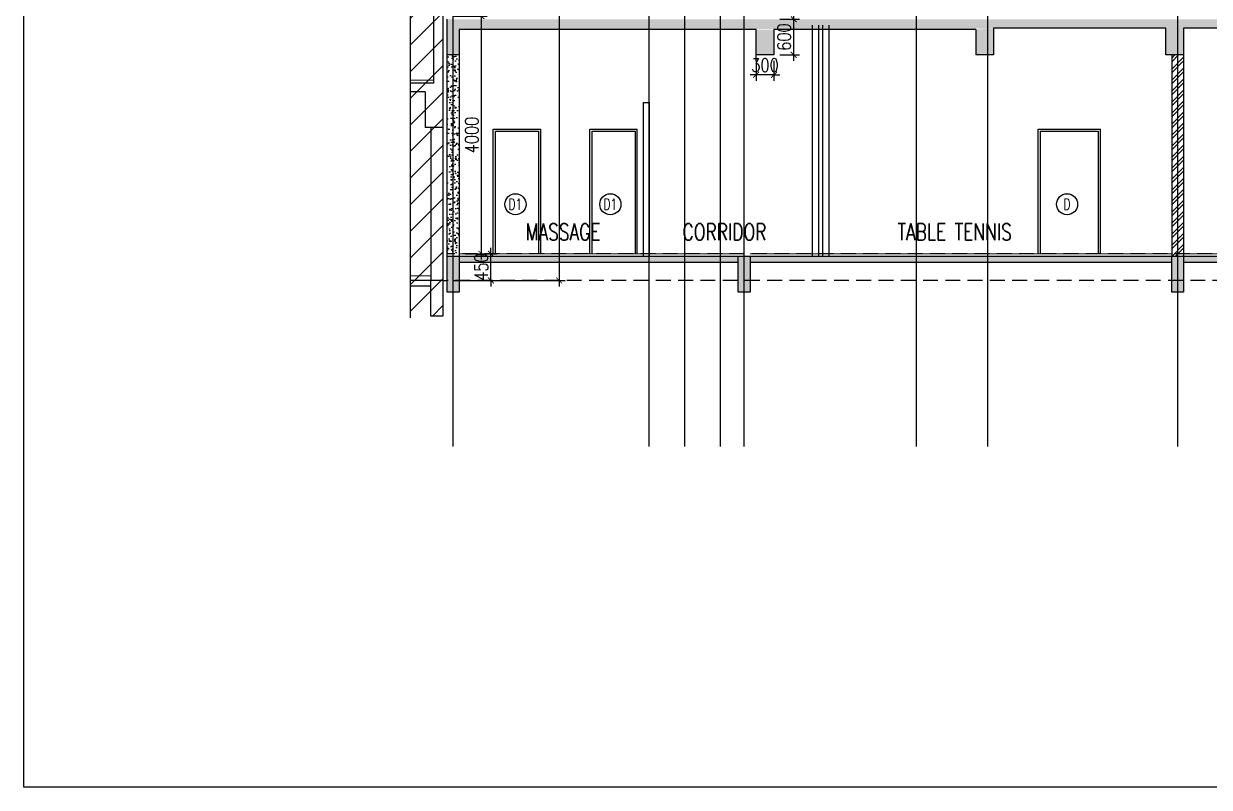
# Model space of a CAD drawing. Extents: x -32840 to 422982, y 280745 to 888746.
# Drawn here: x -32840 to -12876, y 446301 to 459167 of the extents above; entities that cross this region are included whole.
import ezdxf
from ezdxf.enums import TextEntityAlignment as Align

# ---------------------------------------------------------------- set-up
doc = ezdxf.new("R2010")
doc.units = 0
doc.header["$LTSCALE"] = 1000
doc.header["$PDMODE"] = 3
for name, pattern in [('CONTINOUS', [0]), ('DASHDOT', [1, 0.5, -0.25, 0, -0.25]), ('HIDDEN', [0.375, 0.25, -0.125])]:
    doc.linetypes.add(name, pattern=pattern)
doc.layers.get('Defpoints').update_dxf_attribs({"linetype": 'HIDDEN'})
for name, color, linetype in [('a-dim', 3, 'Continuous'), ('A-Door-Win', 1, 'Continuous'), ('A-GRID', 31, 'DASHDOT'), ('A-HAT', 8, 'Continuous'), ('A-LVL', 31, 'HIDDEN'), ('A-PLUM', 11, 'Continuous'), ('A-RD', 6, 'Continuous'), ('A-TAG-DW', 2, 'Continuous'), ('A-WALL', 7, 'CONTINOUS'), ('Glass parttion', 5, 'CONTINOUS'), ('I-False Ceiling', 7, 'Continuous')]:
    doc.layers.add(name, color=color, linetype=linetype)
doc.layers.add('A-FLOR', color=2, linetype='Continuous', lineweight=18)
doc.styles.add('ROMANS', font='romans.shx', dxfattribs={"width": 0.8})
doc.dimstyles.new('dim-1', dxfattribs={"dimscale": 100, "dimtxt": 2.25, "dimasz": 1, "dimexe": 1, "dimexo": 1, "dimgap": 0.5, "dimtad": 1, "dimdec": 0, "dimzin": 3, "dimdsep": 46, "dimtxsty": 'ROMANS', "dimblk": 'ARCHTICK', "dimcen": 0.0625, "dimdle": 1, "dimclrd": 256, "dimclre": 256, "dimclrt": 6, "dimadec": 0, "dimazin": 0, "dimtfac": 1, "dimtdec": 0, "dimtix": 1, "dimtmove": 1, "dimatfit": 3, "dimfxl": 1, "dimfrac": 2, "dimtolj": 1, "dimtzin": 3, "dimarcsym": 0})
pattern_1 = [(50, (1734.44, 0), (182.18467, -15.939086), [19.05, -209.55]), (355, (1734.44, 0), (-35.24342, 191.056845), [15.24, -167.640584]), (100.451445, (1749.62, -1.33), (146.94125, 175.11775), [16.19001, -178.090245]), (46.1842, (1734.44, 50.8), (271.07904, -42.04233), [28.575, -314.325]), (96.63556, (1757.03, 47.3), (237.40413, 247.42612), [24.28502, -267.1356]), (351.18415, (1734.44, 50.8), (237.40413, 247.42612), [22.85997, -251.45973]), (21, (1759.84, 38.1), (151.61439, -102.2652), [19.05, -209.55]), (326, (1759.84, 38.1), (61.80203, 184.187966), [15.24, -167.64]), (71.451445, (1772.48, 29.58), (213.41642, 81.92277), [16.19001, -178.08994]), (37.5, (1734.44, 0), (3.088603, 84.555039), [0, -165.608, 0, -170.18, 0, -168.275]), (7.5, (1734.44, 0), (66.819663, 100.180575), [0, -97.028, 0, -161.798, 0, -64.135]), (327.5, (1677.8, 0), (135.590595, -5.728744), [0, -63.5, 0, -198.12, 0, -262.89]), (317.5, (1652.4, 0), (148.12918, 25.42649), [0, -82.55, 0, -131.572, 0, -186.69])]

# ---------------------------------------------------------------- blocks, each defined once
blk = doc.blocks.new('RD')
at = {"style": 'ROMANS', "width": 0.75}
for tag, p in [('RT', (10.24, 14.08)), ('SZ', (10.24, 2.74))]:
    blk.add_attdef(tag, text='', height=9, dxfattribs=at).set_placement(p, align=Align.CENTER)
blk = doc.blocks.new('_ArchTick')
at = {"color": 0, "linetype": 'ByBlock', "const_width": 0.15}
blk.add_lwpolyline([(-0.5, -0.5), (0.5, 0.5)], dxfattribs=at)
blk = doc.blocks.new('*D1889')
at = {"layer": 'a-dim', "lineweight": -2, "transparency": 16777216}
for p, q in [((-25134, 455192), (-25134, 459392)), ((-25607, 459292), (-25034, 459292)), ((-25407, 455292), (-25034, 455292))]:
    blk.add_line(p, q, dxfattribs=at)
at = {"layer": 'Defpoints', "color": 0, "transparency": 16777216}
for p in [(-25707, 459292), (-25134, 459292), (-25507, 455292)]:
    blk.add_point(p, dxfattribs=at)
at = {"layer": 'a-dim', "lineweight": -2, "transparency": 16777216, "xscale": 100, "yscale": 100, "zscale": 100}
for p, rotation in [((-25134, 459292), 90), ((-25134, 455292), 270)]:
    blk.add_blockref('_ArchTick', p, dxfattribs=dict(at, rotation=rotation))
at = {"layer": 'a-dim', "color": 6, "transparency": 16777216, "insert": (-25296, 457292), "char_height": 225, "attachment_point": 5, "rotation": 90, "style": 'ROMANS'}
blk.add_mtext('\\A1;4000', dxfattribs=at)
blk = doc.blocks.new('*D1891')
at = {"layer": 'a-dim', "lineweight": -2, "transparency": 16777216}
for p, q in [((-25807, 466192), (-23725, 466192)), ((-23825, 466292), (-23825, 454742)), ((-25607, 454842), (-23725, 454842))]:
    blk.add_line(p, q, dxfattribs=at)
at = {"layer": 'Defpoints', "color": 0, "transparency": 16777216}
for p in [(-25907, 466192), (-25707, 454842), (-23825, 454842)]:
    blk.add_point(p, dxfattribs=at)
at = {"layer": 'a-dim', "lineweight": -2, "transparency": 16777216, "xscale": 100, "yscale": 100, "zscale": 100}
for p, rotation in [((-23825, 466192), 90), ((-23825, 454842), 270)]:
    blk.add_blockref('_ArchTick', p, dxfattribs=dict(at, rotation=rotation))
at = {"layer": 'a-dim', "color": 6, "transparency": 16777216, "insert": (-23988, 460517), "char_height": 225, "attachment_point": 5, "rotation": 90, "style": 'ROMANS'}
blk.add_mtext('\\A1;11350', dxfattribs=at)
blk = doc.blocks.new('*D1904')
at = {"layer": 'a-dim', "lineweight": -2, "transparency": 16777216}
for p, q in [((-24973, 455292), (-24973, 455392)), ((-25407, 455292), (-24873, 455292)), ((-24973, 454842), (-24973, 455292)), ((-25607, 454842), (-24873, 454842)), ((-24973, 454842), (-24973, 454742))]:
    blk.add_line(p, q, dxfattribs=at)
at = {"layer": 'Defpoints', "color": 0, "transparency": 16777216}
for p in [(-25507, 455292), (-24973, 455292), (-25707, 454842)]:
    blk.add_point(p, dxfattribs=at)
at = {"layer": 'a-dim', "lineweight": -2, "transparency": 16777216, "xscale": 100, "yscale": 100, "zscale": 100}
for p, rotation in [((-24973, 455292), 270), ((-24973, 454842), 90)]:
    blk.add_blockref('_ArchTick', p, dxfattribs=dict(at, rotation=rotation))
at = {"layer": 'a-dim', "color": 6, "transparency": 16777216, "insert": (-25135, 455067), "char_height": 225, "attachment_point": 5, "rotation": 90, "style": 'ROMANS'}
blk.add_mtext('\\A1;450', dxfattribs=at)
blk = doc.blocks.new('*D1911')
at = {"layer": 'a-dim', "lineweight": -2, "transparency": 16777216}
for p, q in [((-20107, 459242, 0), (-19774, 459242, 0)), ((-19874, 458542, 0), (-19874, 459342, 0)), ((-20107, 458642, 0), (-19774, 458642, 0))]:
    blk.add_line(p, q, dxfattribs=at)
at = {"layer": 'Defpoints', "color": 0, "transparency": 16777216}
for p in [(-20207, 459242, 0), (-19874, 459242, 0), (-20207, 458642, 0)]:
    blk.add_point(p, dxfattribs=at)
at = {"layer": 'a-dim', "lineweight": -2, "transparency": 16777216, "xscale": 100, "yscale": 100, "zscale": 100}
for p, rotation in [((-19874, 459242, 0), 90), ((-19874, 458642, 0), 270)]:
    blk.add_blockref('_ArchTick', p, dxfattribs=dict(at, rotation=rotation))
at = {"layer": 'a-dim', "color": 6, "transparency": 16777216, "insert": (-20036, 458942, 0), "char_height": 225, "attachment_point": 5, "rotation": 90, "style": 'ROMANS'}
blk.add_mtext('\\A1;600', dxfattribs=at)
blk = doc.blocks.new('*D1912')
at = {"layer": 'a-dim', "lineweight": -2, "transparency": 16777216}
for p, q in [((-20507, 458542, 0), (-20507, 458206, 0)), ((-20207, 458542, 0), (-20207, 458206, 0)), ((-20507, 458306, 0), (-20607, 458306, 0)), ((-20207, 458306, 0), (-20507, 458306, 0)), ((-20207, 458306, 0), (-20107, 458306, 0))]:
    blk.add_line(p, q, dxfattribs=at)
at = {"layer": 'Defpoints', "color": 0, "transparency": 16777216}
for p in [(-20507, 458642, 0), (-20207, 458642, 0), (-20507, 458306, 0)]:
    blk.add_point(p, dxfattribs=at)
at = {"layer": 'a-dim', "lineweight": -2, "transparency": 16777216, "xscale": 100, "yscale": 100, "zscale": 100}
blk.add_blockref('_ArchTick', (-20507, 458306, 0), dxfattribs=at)
at = {"layer": 'a-dim', "lineweight": -2, "transparency": 16777216, "xscale": 100, "yscale": 100, "zscale": 100, "rotation": 180}
blk.add_blockref('_ArchTick', (-20207, 458306, 0), dxfattribs=at)
at = {"layer": 'a-dim', "color": 6, "transparency": 16777216, "insert": (-20357, 458469, 0), "char_height": 225, "attachment_point": 5, "style": 'ROMANS'}
blk.add_mtext('\\A1;300', dxfattribs=at)
blk = doc.blocks.new('TAG-DOOR-WINOW')
blk.add_circle((0, 0), 2.37)
at = {"color": 6, "style": 'ROMANS', "width": 0.7}
blk.add_attdef('DW', text='', height=2.5, dxfattribs=at).set_placement((0, 0), align=Align.MIDDLE_CENTER)

msp = doc.modelspace()

# ---------------------------------------------------------------- hatches: boundary and pattern name
at = {"layer": 'A-HAT'}
h = msp.add_hatch(dxfattribs=at)
h.set_pattern_fill('ANSI31', color=8, scale=100)
h.set_pattern_definition([(45, (-347743.63, 1214129.2), (-224.5064, 224.5064), [])])
h.paths.add_polyline_path([(-25782.5, 467098.1), (-26332.8, 467098.1), (-26332.8, 454242.2), (-25782.5, 454242.2)])
h.paths.add_polyline_path([(-25916.5, 461564.7), (-25916.5, 462874.7), (-26336.5, 462874.7), (-26336.5, 461564.7)], flags=9)
at = {"layer": 'I-False Ceiling'}
h = msp.add_hatch(dxfattribs=at)
h.set_pattern_fill('AR-CONC', color=8)
h.set_pattern_definition(pattern_1)
h.paths.add_polyline_path([(-9907.5, 463092.2), (-7107.5, 463092.2), (-7107.5, 462642.2), (-6807.5, 462642.2), (-6807.5, 463092.2), (-4057.5, 463092.2), (-4057.5, 462642.2), (-3757.5, 462642.2), (-3757.5, 463092.2), (-1007.5, 463092.2), (-1007.5, 462642.2), (-707.5, 462642.2), (-707.5, 463242.2), (-13607.5, 463242.2), (-13607.5, 462642.2), (-13307.5, 462642.2), (-13307.5, 463092.2), (-10207.5, 463092.2), (-10207.5, 462642.2), (-9907.5, 462642.2)])
h.paths.add_polyline_path([(-12895.7, 459914), (-8042.4, 459914), (-8042.4, 460554), (-12895.7, 460554)], flags=9)
h.paths.add_polyline_path([(-18308.5, 455448), (-16018.5, 455448), (-16018.5, 455868), (-18308.5, 455868)], flags=9)
h.paths.add_polyline_path([(-22240.4, 455448), (-20880.4, 455448), (-20880.4, 455868), (-22240.4, 455868)], flags=9)
h.paths.add_polyline_path([(-23556.7, 458454.5), (-22086.7, 458454.5), (-22086.7, 458874.5), (-23556.7, 458874.5)], flags=9)
h.paths.add_polyline_path([(-25036.2, 455448), (-23936.2, 455448), (-23936.2, 455868), (-25036.2, 455868)], flags=9)
h.paths.add_polyline_path([(-14676, 459968.8), (-14676, 460715.6), (-15013.5, 460715.6), (-15013.5, 459968.8)], flags=9)
h.paths.add_polyline_path([(-12506.3, 453037.3), (-8955, 453037.3), (-8955, 453735.8), (-12506.3, 453735.8)], flags=9)
h.paths.add_polyline_path([(-13473.1, 452729.4), (-12544.1, 452729.4), (-12544.1, 453418.7), (-13473.1, 453418.7)], flags=9)
h.paths.add_polyline_path([(-12449.4, 452648.5), (-11286.9, 452648.5), (-11286.9, 452986), (-12449.4, 452986)], flags=9)
h.paths.add_polyline_path([(-21063.6, 459413.2), (-19740.2, 459413.2), (-19740.2, 459873.2), (-21063.6, 459873.2)], flags=9)
h.paths.add_polyline_path([(-24966.4, 456918.8), (-24966.4, 457665.6), (-25303.9, 457665.6), (-25303.9, 456918.8)], flags=9)
h.paths.add_polyline_path([(-24966.4, 461998.1), (-24966.4, 462736.3), (-25303.9, 462736.3), (-25303.9, 461998.1)], flags=9)
h.paths.add_polyline_path([(-23819, 460071), (-23819, 460963.5), (-24156.5, 460963.5), (-24156.5, 460071)], flags=9)
h.paths.add_polyline_path([(-11670.7, 455351.1), (-10090.7, 455351.1), (-10090.7, 455771.1), (-11670.7, 455771.1)], flags=9)
h.paths.add_polyline_path([(-24966.4, 454779.6), (-24966.4, 455354.9), (-25303.9, 455354.9), (-25303.9, 454779.6)], flags=9)
h.paths.add_polyline_path([(-25916.5, 461564.7), (-25916.5, 462874.7), (-26336.5, 462874.7), (-26336.5, 461564.7)], flags=9)
h.paths.add_polyline_path([(-25210.2, 468132), (-21703.4, 468132), (-21703.4, 468469.5), (-25210.2, 468469.5)], flags=9)
h.paths.add_polyline_path([(-22959.3, 466701.6), (-19566.5, 466701.6), (-19566.5, 467151.6), (-22959.3, 467151.6)], flags=9)
h.paths.add_polyline_path([(-23125.7, 467245.9), (-16890, 467245.9), (-16890, 467738.7), (-23125.7, 467738.7)], flags=9)
h.paths.add_polyline_path([(-20167.8, 458658.8), (-20167.8, 459225.6), (-20505.3, 459225.6), (-20505.3, 458658.8)], flags=9)
h.paths.add_polyline_path([(-20945.2, 458300.2), (-20369.8, 458300.2), (-20369.8, 458637.7), (-20945.2, 458637.7)], flags=9)
h.paths.add_polyline_path([(-16167.8, 458658.8), (-16167.8, 459225.6), (-16505.3, 459225.6), (-16505.3, 458658.8)], flags=9)
h.paths.add_polyline_path([(-16945.2, 458300.2), (-16369.8, 458300.2), (-16369.8, 458637.7), (-16945.2, 458637.7)], flags=9)
h.paths.add_polyline_path([(-13745.1, 458269.5), (-13169.8, 458269.5), (-13169.8, 458607), (-13745.1, 458607)], flags=9)
h.paths.add_polyline_path([(-13688.7, 458658.8), (-13688.7, 459225.6), (-14026.2, 459225.6), (-14026.2, 458658.8)], flags=9)
h.paths.add_polyline_path([(-9567.8, 458658.8), (-9567.8, 459225.6), (-9905.3, 459225.6), (-9905.3, 458658.8)], flags=9)
h.paths.add_polyline_path([(-10345.1, 458300.2), (-9769.8, 458300.2), (-9769.8, 458637.7), (-10345.1, 458637.7)], flags=9)
h.paths.add_polyline_path([(-7245.1, 458289.5), (-6669.8, 458289.5), (-6669.8, 458627), (-7245.1, 458627)], flags=9)
h.paths.add_polyline_path([(-7216.3, 458658.8), (-7216.3, 459225.6), (-7553.8, 459225.6), (-7553.8, 458658.8)], flags=9)
h.paths.add_polyline_path([(-13745.1, 462269.5), (-13169.8, 462269.5), (-13169.8, 462607), (-13745.1, 462607)], flags=9)
h.paths.add_polyline_path([(-13688.7, 462658.8), (-13688.7, 463225.6), (-14026.2, 463225.6), (-14026.2, 462658.8)], flags=9)
h.paths.add_polyline_path([(-9567.8, 462658.8), (-9567.8, 463225.6), (-9905.3, 463225.6), (-9905.3, 462658.8)], flags=25)
h.paths.add_polyline_path([(-10345.1, 462300.2), (-9769.8, 462300.2), (-9769.8, 462637.7), (-10345.1, 462637.7)], flags=9)
h.paths.add_polyline_path([(-7245.1, 462289.5), (-6669.8, 462289.5), (-6669.8, 462627), (-7245.1, 462627)], flags=9)
h.paths.add_polyline_path([(-7216.3, 462658.8), (-7216.3, 463225.6), (-7553.8, 463225.6), (-7553.8, 462658.8)], flags=25)
h.paths.add_polyline_path([(-23345.1, 465283.6), (-22769.8, 465283.6), (-22769.8, 465621.1), (-23345.1, 465621.1)], flags=9)
h.paths.add_polyline_path([(-23306.3, 465608.8), (-23306.3, 466175.6), (-23643.8, 466175.6), (-23643.8, 465608.8)], flags=9)
h.paths.add_polyline_path([(-20795.1, 465283.6), (-20219.8, 465283.6), (-20219.8, 465621.1), (-20795.1, 465621.1)], flags=9)
h.paths.add_polyline_path([(-20756.3, 465608.8), (-20756.3, 466175.6), (-21093.8, 466175.6), (-21093.8, 465608.8)], flags=9)
h.paths.add_polyline_path([(-17200.1, 465283.6), (-16624.8, 465283.6), (-16624.8, 465621.1), (-17200.1, 465621.1)], flags=9)
h.paths.add_polyline_path([(-17161.3, 465608.8), (-17161.3, 466175.6), (-17498.8, 466175.6), (-17498.8, 465608.8)], flags=9)
h.paths.add_polyline_path([(-13745.1, 465219.5), (-13169.8, 465219.5), (-13169.8, 465557), (-13745.1, 465557)], flags=9)
h.paths.add_polyline_path([(-13688.7, 465608.8), (-13688.7, 466175.6), (-14026.2, 466175.6), (-14026.2, 465608.8)], flags=9)
h = msp.add_hatch(dxfattribs=at)
h.set_pattern_fill('AR-CONC', color=8)
h.set_pattern_definition(pattern_1)
h.paths.add_polyline_path([(-13607.5, 459242.2), (-25707.5, 459242.2), (-25707.5, 459067.2), (-13607.5, 459092.2)])
h.paths.add_polyline_path([(-25507.5, 459067.2), (-25707.5, 459067.2), (-25707.5, 458642.2), (-25507.5, 458642.2)])
h.paths.add_polyline_path([(-20207, 459067.2), (-20507, 459067.2), (-20507, 458642.2), (-20207, 458642.2)])
h.paths.add_polyline_path([(-16507.5, 459092.2), (-16807.5, 459067.2), (-16807.5, 458642.2), (-16507.5, 458642.2)])
h.paths.add_polyline_path([(-13307.5, 459092.2), (-13307.5, 459242.2), (-13607.5, 459242.2), (-13607.5, 459092.2), (-13607.5, 458642.2), (-13307.5, 458642.2)])
h.paths.add_polyline_path([(8192.5, 459242.2), (-13307.5, 459242.2), (-13307.5, 459092.2), (8192.5, 459092.2)])
h.paths.add_polyline_path([(-9907.5, 459092.2), (-10207.5, 459092.2), (-10207.5, 458642.2), (-9907.5, 458642.2)])
h.paths.add_polyline_path([(-6807.5, 459092.2), (-7107.5, 459092.2), (-7107.5, 458642.2), (-6807.5, 458642.2)])
h.paths.add_polyline_path([(-707.5, 459092.2), (-1007.5, 459092.2), (-1007.5, 458642.2), (-707.5, 458642.2)])
h.paths.add_polyline_path([(2093.2, 459092.2), (1893.2, 459092.2), (1893.2, 458642.2), (2093.2, 458642.2)])
h.paths.add_polyline_path([(4093.2, 459092.2), (3893.2, 459092.2), (3893.2, 458642.2), (4093.2, 458642.2)])
h.paths.add_polyline_path([(8192.5, 459092.2), (7892.5, 459092.2), (7892.5, 458642.2), (8192.5, 458642.2)])
h = msp.add_hatch(dxfattribs=at)
h.set_pattern_fill('AR-CONC', color=8, scale=25)
h.set_pattern_definition([(50, (-25723.59, 572962.23), (179.31505, -15.68803), [18.75, -206.25]), (355, (-25723.6, 572962.23), (-34.68783, 188.04803), [15, -165]), (100.45144, (-25708.65, 572960.92), (144.6272, 172.36), [15.93505, -175.28553]), (46.1842, (-25723.6, 573012.23), (266.81033, -41.3798), [28.125, -309.375]), (96.63564, (-25701.36, 573008.78), (233.6655, 243.52965), [23.9026, -262.92844]), (351.18416, (-25723.6, 573012.23), (233.6655, 243.52965), [22.5, -247.5]), (21, (-25698.59, 572999.73), (149.22676, -100.65472), [18.75, -206.25]), (326, (-25698.6, 572999.73), (60.82883, 181.2875), [15, -165]), (71.45144, (-25686.16, 572991.34), (210.0556, 80.6328), [15.93505, -175.28553]), (37.5, (-25723.59, 572962.23), (3.039964, 83.223463), [0, -163, 0, -167.5, 0, -165.625]), (7.5, (-25723.59, 572962.23), (65.767384, 98.60293), [0, -95.5, 0, -159.25, 0, -63.125]), (327.5, (-25779.34, 572962.23), (133.45561, -5.638718), [0, -62.5, 0, -195, 0, -258.75]), (317.5, (-25804.34, 572962.23), (145.79654, 25.02625), [0, -81.25, 0, -129.5, 0, -183.75])])
h.paths.add_polyline_path([(-25507.5, 458642.2), (-25707.5, 458642.2), (-25707.5, 455292.2), (-25507.5, 455292.2)])
h = msp.add_hatch(dxfattribs=at)
h.set_pattern_fill('ANSI32', color=8, scale=350)
h.set_pattern_definition([(45, (-25723.59, 572962.23), (-92.80777, 92.80777), []), (45, (-25661.72, 572962.23), (-92.80777, 92.80777), [])])
h.paths.add_polyline_path([(-13307.5, 458642.2), (-13507.5, 458642.2), (-13507.5, 455292.2), (-13307.5, 455292.2)])
h.paths.add_polyline_path([(-13307.5, 455292.2), (-13507.5, 455292.2), (-13507.5, 455242.2), (-13307.5, 455242.2)])
h = msp.add_hatch(dxfattribs=at)
h.set_pattern_fill('AR-CONC', color=8)
h.set_pattern_definition(pattern_1)
h.paths.add_polyline_path([(-25507.5, 455242.2), (-25707.5, 455242.2), (-25707.5, 454842.2), (-25507.5, 454842.2)])
h.paths.add_polyline_path([(-25507.5, 454842.2), (-25707.5, 454842.2), (-25707.5, 454642.2), (-25507.5, 454642.2)])
h.paths.add_polyline_path([(-20807.5, 455242.2), (-25507.5, 455242.2), (-25507.5, 455142.2), (-20807.5, 455142.2)])
h.paths.add_polyline_path([(-20607.5, 455242.2), (-20807.5, 455242.2), (-20807.5, 454842.2), (-20607.5, 454842.2)])
h.paths.add_polyline_path([(-20607.5, 454842.2), (-20807.5, 454842.2), (-20807.5, 454642.2), (-20607.5, 454642.2)])
h.paths.add_polyline_path([(-13507.5, 455242.2), (-20607.5, 455242.2), (-20607.5, 455142.2), (-13507.5, 455142.2)])
h.paths.add_polyline_path([(-13307.5, 455242.2), (-13507.5, 455242.2), (-13507.5, 454842.2), (-13307.5, 454842.2)])
h.paths.add_polyline_path([(-13307.5, 454842.2), (-13507.5, 454842.2), (-13507.5, 454642.2), (-13307.5, 454642.2)])
h = msp.add_hatch(dxfattribs=at)
h.set_pattern_fill('AR-CONC', color=8)
h.set_pattern_definition(pattern_1)
h.paths.add_polyline_path([(-7007.5, 455242.2), (-13307.5, 455242.2), (-13307.5, 455142.2), (-7007.5, 455142.2)])
h.paths.add_polyline_path([(-6807.5, 455242.2), (-7007.5, 455242.2), (-7007.5, 454842.2), (-6807.5, 454842.2)])
h.paths.add_polyline_path([(-6807.5, 454842.2), (-7007.5, 454842.2), (-7007.5, 454642.2), (-6807.5, 454642.2)])

# ---------------------------------------------------------------- linework, layer by layer
msp.add_lwpolyline([(-32840.5, 474297.9), (120491.4, 474297.9), (120491.4, 446301.2), (-32840.5, 446301.2)], close=True)
at = {"layer": 'A-Door-Win'}
for p, q in [((-24932.5, 455292.2), (-24932.5, 457392.2)), ((-24932.5, 457392.2), (-24132.5, 457392.2)), ((-24132.5, 455292.2), (-24132.5, 457392.2)), ((-23307.5, 455292.2), (-23307.5, 457392.2)), ((-23307.5, 457392.2), (-22507.5, 457392.2)), ((-22507.5, 455292.2), (-22507.5, 457392.2)), ((-15757.5, 455292.2), (-15757.5, 457392.2)), ((-15757.5, 457392.2), (-14707.5, 457392.2)), ((-14707.5, 455292.2), (-14707.5, 457392.2)), ((-24894.5, 455292.2), (-24894.5, 457354.2)), ((-24894.5, 457354.2), (-24170.5, 457354.2)), ((-24170.5, 457354.2), (-24170.5, 455292.2)), ((-23269.5, 455292.2), (-23269.5, 457354.2)), ((-23269.5, 457354.2), (-22545.5, 457354.2)), ((-22545.5, 457354.2), (-22545.5, 455292.2)), ((-15719.5, 455292.2), (-15719.5, 457354.2)), ((-15719.5, 457354.2), (-14745.5, 457354.2)), ((-14745.5, 457354.2), (-14745.5, 455292.2))]:
    msp.add_line(p, q, dxfattribs=at)
at = {"layer": 'A-FLOR'}
for p, q in [((-25942.5, 458217.2), (-26332.8, 458217.2)), ((-20807.5, 455292.2), (-25507.5, 455292.2)), ((-13507.5, 455292.2), (-20607.5, 455292.2)), ((-7007.5, 455292.2), (-13307.5, 455292.2)), ((-25982.5, 454917.2), (-26332.8, 454917.2))]:
    msp.add_line(p, q, dxfattribs=at)
at = {"layer": 'A-GRID', "ltscale": 1000}
for p, q in [((-25607.5, 452041.6, 0), (-25607.5, 471295.8, 0)), ((-22307.5, 452041.6, 0), (-22307.5, 471295.8, 0)), ((-21707.5, 452041.6, 0), (-21707.5, 471295.8, 0)), ((-21107.5, 452041.6, 0), (-21107.5, 471295.8, 0)), ((-20707.5, 452041.6, 0), (-20707.5, 471295.8, 0)), ((-17807.5, 452041.6, 0), (-17807.5, 471295.8, 0)), ((-16607.5, 452041.6, 0), (-16607.5, 471295.8, 0)), ((-13407.5, 452041.6, 0), (-13407.5, 471295.8, 0))]:
    msp.add_line(p, q, dxfattribs=at)
at = {"layer": 'A-HAT'}
msp.add_lwpolyline([(-25720.5, 467098.1), (-26332.8, 467098.1), (-26332.8, 454211.1)], dxfattribs=at)
at = {"layer": 'A-LVL'}
for p, q in [((12671.6, 455292.2), (-25710.9, 455292.2)), ((15930.1, 454842.2), (-25710.9, 454842.2))]:
    msp.add_line(p, q, dxfattribs=at)
at = {"layer": 'A-PLUM'}
msp.add_line((-25507.5, 456022.2), (-25507.5, 456042.2), dxfattribs=at)
at = {"layer": 'A-WALL'}
for p, q in [((-25782.5, 467098.1), (-25782.5, 457417.2)), ((-25942.5, 460917.2), (-25942.5, 458167.2)), ((-25707.5, 458642.2), (-25707.5, 459242.2)), ((-20507, 459067.2, 0), (-25507.5, 459067.2)), ((-25507.5, 459067.2), (-25507.5, 458642.2)), ((-20507, 458542.2, 0), (-20507, 459067.2, 0)), ((-20207, 459067.2, 0), (-20207, 458642.2, 0)), ((-16807.5, 459067.2), (-20207, 459067.2, 0)), ((-16807.5, 459067.2), (-16807.5, 458642.2)), ((-16507.5, 459092.2), (-16507.5, 458642.2)), ((-13607.5, 459092.2), (-16507.5, 459092.2)), ((-13607.5, 458642.2), (-13607.5, 459092.2)), ((-10207.5, 459092.2), (-13307.5, 459092.2)), ((-13307.5, 459092.2), (-13307.5, 455242.2)), ((-25707.5, 455242.2), (-25707.5, 458642.2)), ((-25507.5, 458642.2), (-25707.5, 458642.2)), ((-25507.5, 458642.2), (-25507.5, 455242.2)), ((-20207, 458642.2, 0), (-20507, 458642.2, 0)), ((-16507.5, 458642.2), (-16807.5, 458642.2)), ((-13307.5, 458642.2), (-13607.5, 458642.2)), ((-13507.5, 458642.2), (-13507.5, 455242.2)), ((-25942.5, 458167.2), (-26332.8, 458167.2)), ((-26082.5, 458017.2), (-26332.8, 458017.2)), ((-26082.5, 458017.2), (-26082.5, 457417.2)), ((-22407.5, 457842.2), (-22407.5, 455242.2)), ((-22407.5, 457842.2), (-22307.5, 457842.2)), ((-22307.5, 457842.2), (-22307.5, 455242.2)), ((-25782.5, 457417.2), (-26082.5, 457417.2)), ((-25982.5, 457417.2), (-25982.5, 454842.2)), ((-25782.5, 457417.2), (-25782.5, 454842.2)), ((-807.5, 455242.2), (-25707.5, 455242.2)), ((-20807.5, 455142.2), (-25507.5, 455142.2)), ((-13507.5, 455142.2), (-20607.5, 455142.2)), ((-7007.5, 455142.2), (-13307.5, 455142.2)), ((-25782.5, 454842.2), (-26332.8, 454842.2)), ((-25982.5, 454242.2), (-25982.5, 454842.2)), ((-25782.5, 454842.2), (-25707.5, 454842.2)), ((-25782.5, 454842.2), (-25782.5, 454242.2)), ((-25982.5, 454742.2), (-26332.8, 454742.2)), ((-25782.5, 454242.2), (-25982.5, 454242.2))]:
    msp.add_line(p, q, dxfattribs=at)
for points in [[(-25507.5, 455242.2), (-25507.5, 454642.2), (-25707.5, 454642.2), (-25707.5, 455242.2)], [(-20607.5, 455242.2), (-20607.5, 454642.2), (-20807.5, 454642.2), (-20807.5, 455242.2)], [(-13307.5, 455242.2), (-13307.5, 454642.2), (-13507.5, 454642.2), (-13507.5, 455242.2)]]:
    msp.add_lwpolyline(points, dxfattribs=at)
at = {"layer": 'Glass parttion'}
for p, q in [((-19565, 459142.2), (-19565, 455242.2)), ((-19458.8, 459142.2), (-19458.8, 455242.2)), ((-19388, 459142.2), (-19388, 455242.2)), ((-19281.9, 459142.2), (-19281.9, 455242.2))]:
    msp.add_line(p, q, dxfattribs=at)

# ---------------------------------------------------------------- block references
at = {"layer": 'A-RD'}
ref = msp.add_blockref('RD', (-24246.1, 454955), dxfattribs=dict(at, xscale=40.00000000626291, yscale=40.00000000626291, zscale=40.00000000626291, rotation=359.9999973745004))
ref.add_attrib('RT', 'MASSAGE', dxfattribs={"height": 280, "rotation": 360, "style": 'ROMANS', "width": 0.75}).set_placement((-23756.4, 455518), align=Align.CENTER)
ref = msp.add_blockref('RD', (-21529, 454955), dxfattribs=dict(at, xscale=40.00000000626291, yscale=40.00000000626291, zscale=40.00000000626291, rotation=359.9999973745004))
ref.add_attrib('RT', 'CORRIDOR', dxfattribs={"height": 280, "rotation": 360, "style": 'ROMANS', "width": 0.75}).set_placement((-21039.3, 455518), align=Align.CENTER)
ref = msp.add_blockref('RD', (-16673.7, 454955), dxfattribs=dict(at, xscale=-40.00000000626291, yscale=40.00000000556133, zscale=40, rotation=2.625499577746382e-06))
ref.add_attrib('RT', 'TABLE TENNIS', dxfattribs={"height": 280, "rotation": 0, "style": 'ROMANS', "width": 0.75}).set_placement((-17163.5, 455518), align=Align.CENTER)
at = {"layer": 'A-TAG-DW'}
ref = msp.add_blockref('TAG-DOOR-WINOW', (-24559.9, 456125.1, 0), dxfattribs=dict(at, xscale=75, yscale=75, zscale=75, rotation=334.3000000001243))
ref.add_attrib('DW', 'D1', dxfattribs={"layer": '0', "color": 6, "height": 187.5, "style": 'ROMANS', "width": 0.7}).set_placement((-24559.9, 456125.1, 0), align=Align.MIDDLE_CENTER)
ref = msp.add_blockref('TAG-DOOR-WINOW', (-22961.7, 456125.1, 0), dxfattribs=dict(at, xscale=75, yscale=75, zscale=75, rotation=334.3000000001243))
ref.add_attrib('DW', 'D1', dxfattribs={"layer": '0', "color": 6, "height": 187.5, "style": 'ROMANS', "width": 0.7}).set_placement((-22961.7, 456125.1, 0), align=Align.MIDDLE_CENTER)
ref = msp.add_blockref('TAG-DOOR-WINOW', (-15270.5, 456125.1, 0), dxfattribs=dict(at, xscale=75, yscale=75, zscale=75, rotation=334.3000000001243))
ref.add_attrib('DW', 'D', dxfattribs={"layer": '0', "color": 6, "height": 187.5, "style": 'ROMANS', "width": 0.7}).set_placement((-15270.5, 456125.1, 0), align=Align.MIDDLE_CENTER)

# ---------------------------------------------------------------- dimensions: what is measured, and where the dimension line sits
at = {"layer": 'a-dim'}
for base, p1, p2, picture, middle in [((-23825.2, 454842.2), (-25907.5, 466192.2), (-25707.5, 454842.2), '*D1891', (-23987.7, 460517.2)), ((-25133.8, 459292.2), (-25507.5, 455292.2), (-25707.5, 459292.2), '*D1889', (-25296.3, 457292.2)), ((-19873.6, 459242.2, 0), (-20207, 458642.2, 0), (-20207, 459242.2, 0), '*D1911', (-20036.1, 458942.2, 0)), ((-24972.7, 455292.2), (-25707.5, 454842.2), (-25507.5, 455292.2), '*D1904', (-25135.2, 455067.2))]:
    dim = msp.add_linear_dim(base=base, p1=p1, p2=p2, angle=90, dimstyle='dim-1', dxfattribs=at)
    dim.commit()
    dim.dimension.update_dxf_attribs({"geometry": picture, "text_midpoint": middle})
dim = msp.add_linear_dim(base=(-20507, 458306.5, 0), p1=(-20207, 458642.2, 0), p2=(-20507, 458642.2, 0), dimstyle='dim-1', dxfattribs=at)
dim.commit()
dim.dimension.update_dxf_attribs({"geometry": '*D1912', "text_midpoint": (-20357, 458469, 0)})

doc.saveas('drawing.dxf')
